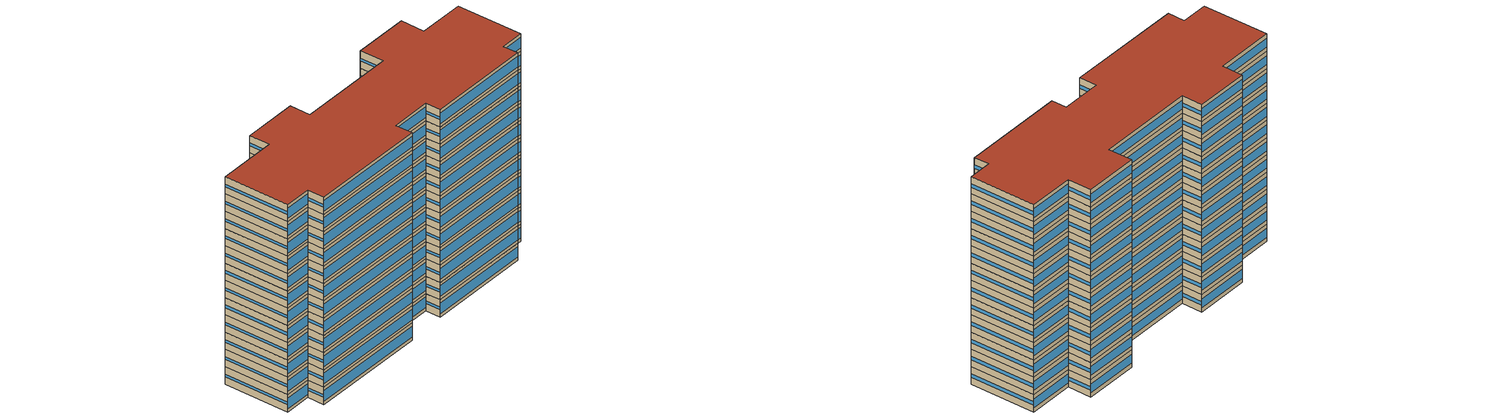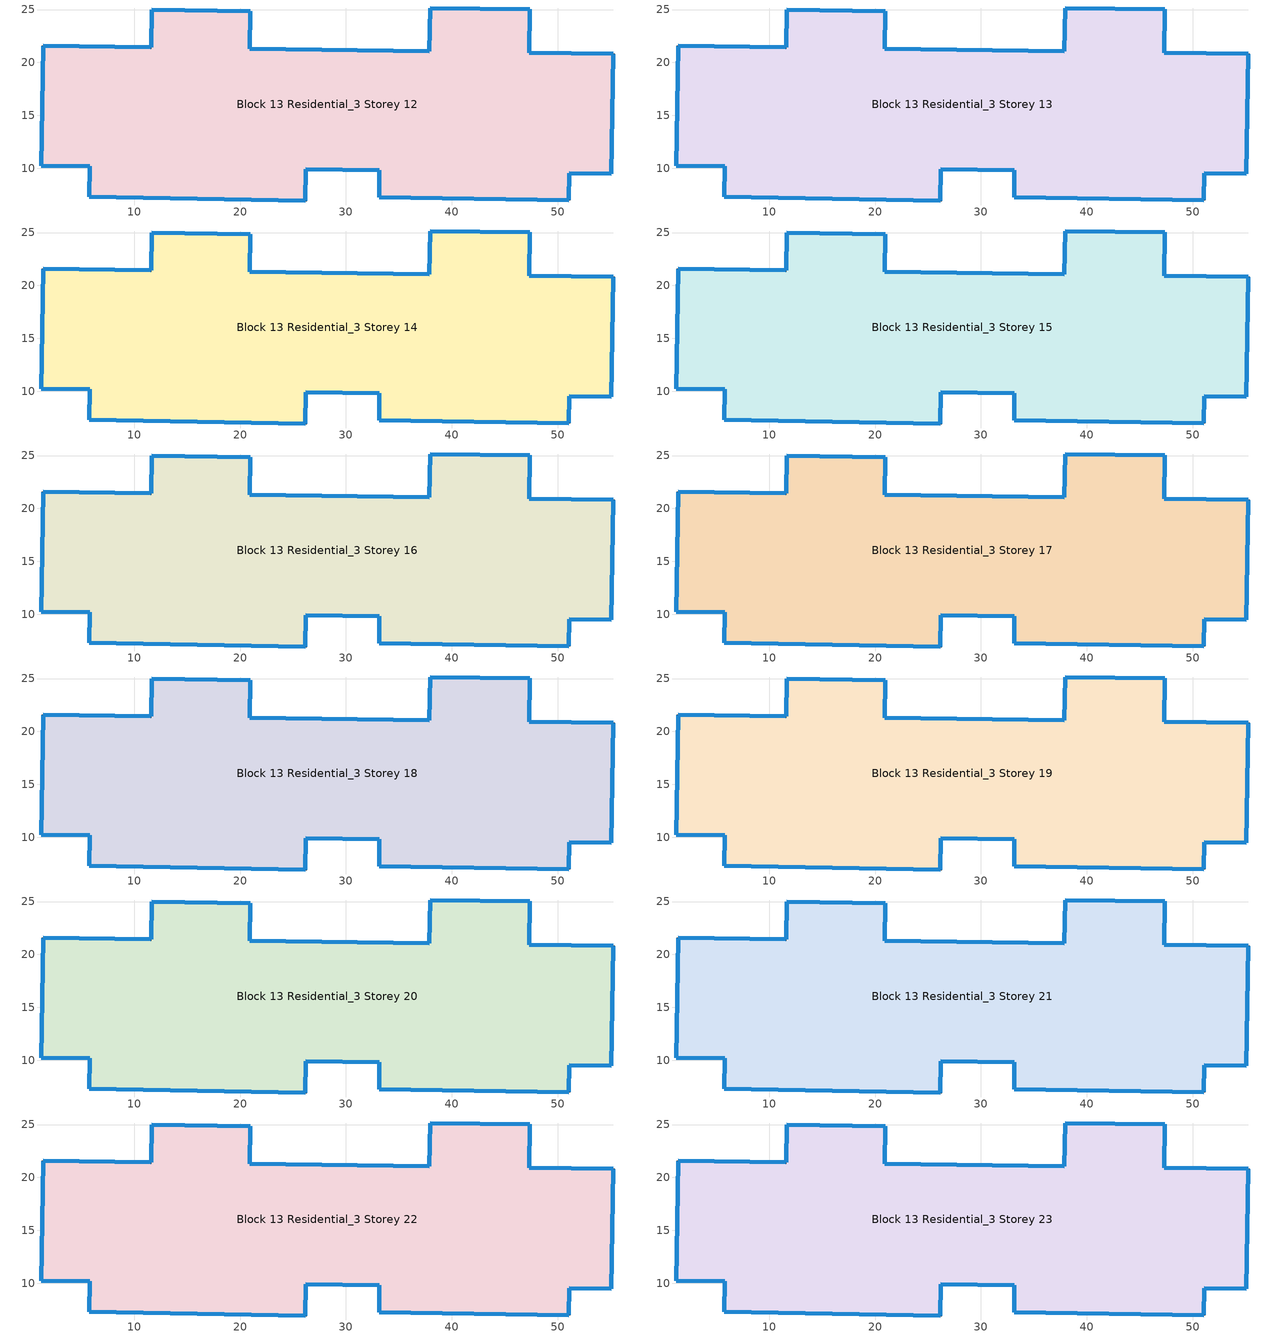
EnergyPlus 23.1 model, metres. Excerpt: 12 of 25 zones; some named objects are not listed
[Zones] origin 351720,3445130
Block 13 Residential_3 Storey 12
 floor outside (Project Floor): 55.26,20.8 55.1,9.5 51.09,9.55 51.06,7 33.13,7.26 33.17,9.8 26.21,9.9 26.16,6.91 5.76,7.31 5.8,10.19 1.22,10.25 1.38,21.56 11.58,21.42 11.63,24.96 20.98,24.83 20.93,21.29 37.9,21.05 37.96,25.15 47.4,25.02 47.34,20.91 z36
 wall outside (Project Wall): 1.22,10.25 5.8,10.19 5.76,7.31 26.16,6.91 26.21,9.9 33.17,9.8 33.13,7.26 51.06,7 51.09,9.55 55.1,9.5 55.26,20.8 47.34,20.91 47.4,25.02 37.96,25.15 37.9,21.05 20.93,21.29 20.98,24.83 11.63,24.96 11.58,21.42 1.38,21.56 1.22,10.25 z36:39
 window (Residential_south_window_construction): 1.23,10.25 5.8,10.19 / 5.77,7.31 26.15,6.91 / 26.21,9.9 33.16,9.81 / 33.14,7.26 51.05,7 / 51.09,9.55 55.09,9.5 z36.6:38.4
 window (Residential_west_window_construction): 5.8,10.19 5.76,7.31 / 33.17,9.8 33.13,7.26 / 37.96,25.15 37.9,21.05 / 11.63,24.96 11.58,21.42 / 1.38,21.55 1.22,10.26 z37.27:37.73
 window (Residential_east_window_construction): 26.16,6.91 26.21,9.9 / 51.06,7.01 51.09,9.55 / 55.1,9.5 55.26,20.8 / 47.34,20.92 47.4,25.01 / 20.93,21.29 20.98,24.83 z37.2:37.8
 window (Residential_north_window_construction): 55.25,20.8 47.35,20.91 / 47.39,25.02 37.96,25.15 / 37.89,21.05 20.94,21.29 / 20.97,24.83 11.64,24.96 / 11.58,21.42 1.39,21.56 z36.75:38.25
 roof outside (Project Ceiling): 55.1,9.5 55.26,20.8 47.34,20.91 47.4,25.02 37.96,25.15 37.9,21.05 20.93,21.29 20.98,24.83 11.63,24.96 11.58,21.42 1.38,21.56 1.22,10.25 5.8,10.19 5.76,7.31 26.16,6.91 26.21,9.9 33.17,9.8 33.13,7.26 51.06,7 51.09,9.55 z39
Block 13 Residential_3 Storey 13
 floor outside (Project Floor): 55.26,20.8 55.1,9.5 51.09,9.55 51.06,7 33.13,7.26 33.17,9.8 26.21,9.9 26.16,6.91 5.76,7.31 5.8,10.19 1.22,10.25 1.38,21.56 11.58,21.42 11.63,24.96 20.98,24.83 20.93,21.29 37.9,21.05 37.96,25.15 47.4,25.02 47.34,20.91 z39
 wall outside (Project Wall): 1.22,10.25 5.8,10.19 5.76,7.31 26.16,6.91 26.21,9.9 33.17,9.8 33.13,7.26 51.06,7 51.09,9.55 55.1,9.5 55.26,20.8 47.34,20.91 47.4,25.02 37.96,25.15 37.9,21.05 20.93,21.29 20.98,24.83 11.63,24.96 11.58,21.42 1.38,21.56 1.22,10.25 z39:42
 window (Residential_south_window_construction): 1.23,10.25 5.8,10.19 / 5.77,7.31 26.15,6.91 / 26.21,9.9 33.16,9.81 / 33.14,7.26 51.05,7 / 51.09,9.55 55.09,9.5 z39.6:41.4
 window (Residential_west_window_construction): 5.8,10.19 5.76,7.31 / 33.17,9.8 33.13,7.26 / 37.96,25.15 37.9,21.05 / 11.63,24.96 11.58,21.42 / 1.38,21.55 1.22,10.26 z40.27:40.73
 window (Residential_east_window_construction): 26.16,6.91 26.21,9.9 / 51.06,7.01 51.09,9.55 / 55.1,9.5 55.26,20.8 / 47.34,20.92 47.4,25.01 / 20.93,21.29 20.98,24.83 z40.2:40.8
 window (Residential_north_window_construction): 55.25,20.8 47.35,20.91 / 47.39,25.02 37.96,25.15 / 37.89,21.05 20.94,21.29 / 20.97,24.83 11.64,24.96 / 11.58,21.42 1.39,21.56 z39.75:41.25
 roof outside (Project Ceiling): 55.1,9.5 55.26,20.8 47.34,20.91 47.4,25.02 37.96,25.15 37.9,21.05 20.93,21.29 20.98,24.83 11.63,24.96 11.58,21.42 1.38,21.56 1.22,10.25 5.8,10.19 5.76,7.31 26.16,6.91 26.21,9.9 33.17,9.8 33.13,7.26 51.06,7 51.09,9.55 z42
Block 13 Residential_3 Storey 14
 floor outside (Project Floor): 55.26,20.8 55.1,9.5 51.09,9.55 51.06,7 33.13,7.26 33.17,9.8 26.21,9.9 26.16,6.91 5.76,7.31 5.8,10.19 1.22,10.25 1.38,21.56 11.58,21.42 11.63,24.96 20.98,24.83 20.93,21.29 37.9,21.05 37.96,25.15 47.4,25.02 47.34,20.91 z42
 wall outside (Project Wall): 1.22,10.25 5.8,10.19 5.76,7.31 26.16,6.91 26.21,9.9 33.17,9.8 33.13,7.26 51.06,7 51.09,9.55 55.1,9.5 55.26,20.8 47.34,20.91 47.4,25.02 37.96,25.15 37.9,21.05 20.93,21.29 20.98,24.83 11.63,24.96 11.58,21.42 1.38,21.56 1.22,10.25 z42:45
 window (Residential_south_window_construction): 1.23,10.25 5.8,10.19 / 5.77,7.31 26.15,6.91 / 26.21,9.9 33.16,9.81 / 33.14,7.26 51.05,7 / 51.09,9.55 55.09,9.5 z42.6:44.4
 window (Residential_west_window_construction): 5.8,10.19 5.76,7.31 / 33.17,9.8 33.13,7.26 / 37.96,25.15 37.9,21.05 / 11.63,24.96 11.58,21.42 / 1.38,21.55 1.22,10.26 z43.27:43.73
 window (Residential_east_window_construction): 26.16,6.91 26.21,9.9 / 51.06,7.01 51.09,9.55 / 55.1,9.5 55.26,20.8 / 47.34,20.92 47.4,25.01 / 20.93,21.29 20.98,24.83 z43.2:43.8
 window (Residential_north_window_construction): 55.25,20.8 47.35,20.91 / 47.39,25.02 37.96,25.15 / 37.89,21.05 20.94,21.29 / 20.97,24.83 11.64,24.96 / 11.58,21.42 1.39,21.56 z42.75:44.25
 roof outside (Project Ceiling): 55.1,9.5 55.26,20.8 47.34,20.91 47.4,25.02 37.96,25.15 37.9,21.05 20.93,21.29 20.98,24.83 11.63,24.96 11.58,21.42 1.38,21.56 1.22,10.25 5.8,10.19 5.76,7.31 26.16,6.91 26.21,9.9 33.17,9.8 33.13,7.26 51.06,7 51.09,9.55 z45
Block 13 Residential_3 Storey 15
 floor outside (Project Floor): 55.26,20.8 55.1,9.5 51.09,9.55 51.06,7 33.13,7.26 33.17,9.8 26.21,9.9 26.16,6.91 5.76,7.31 5.8,10.19 1.22,10.25 1.38,21.56 11.58,21.42 11.63,24.96 20.98,24.83 20.93,21.29 37.9,21.05 37.96,25.15 47.4,25.02 47.34,20.91 z45
 wall outside (Project Wall): 1.22,10.25 5.8,10.19 5.76,7.31 26.16,6.91 26.21,9.9 33.17,9.8 33.13,7.26 51.06,7 51.09,9.55 55.1,9.5 55.26,20.8 47.34,20.91 47.4,25.02 37.96,25.15 37.9,21.05 20.93,21.29 20.98,24.83 11.63,24.96 11.58,21.42 1.38,21.56 1.22,10.25 z45:48
 window (Residential_south_window_construction): 1.23,10.25 5.8,10.19 / 5.77,7.31 26.15,6.91 / 26.21,9.9 33.16,9.81 / 33.14,7.26 51.05,7 / 51.09,9.55 55.09,9.5 z45.6:47.4
 window (Residential_west_window_construction): 5.8,10.19 5.76,7.31 / 33.17,9.8 33.13,7.26 / 37.96,25.15 37.9,21.05 / 11.63,24.96 11.58,21.42 / 1.38,21.55 1.22,10.26 z46.27:46.73
 window (Residential_east_window_construction): 26.16,6.91 26.21,9.9 / 51.06,7.01 51.09,9.55 / 55.1,9.5 55.26,20.8 / 47.34,20.92 47.4,25.01 / 20.93,21.29 20.98,24.83 z46.2:46.8
 window (Residential_north_window_construction): 55.25,20.8 47.35,20.91 / 47.39,25.02 37.96,25.15 / 37.89,21.05 20.94,21.29 / 20.97,24.83 11.64,24.96 / 11.58,21.42 1.39,21.56 z45.75:47.25
 roof outside (Project Ceiling): 55.1,9.5 55.26,20.8 47.34,20.91 47.4,25.02 37.96,25.15 37.9,21.05 20.93,21.29 20.98,24.83 11.63,24.96 11.58,21.42 1.38,21.56 1.22,10.25 5.8,10.19 5.76,7.31 26.16,6.91 26.21,9.9 33.17,9.8 33.13,7.26 51.06,7 51.09,9.55 z48
Block 13 Residential_3 Storey 16
 floor outside (Project Floor): 55.26,20.8 55.1,9.5 51.09,9.55 51.06,7 33.13,7.26 33.17,9.8 26.21,9.9 26.16,6.91 5.76,7.31 5.8,10.19 1.22,10.25 1.38,21.56 11.58,21.42 11.63,24.96 20.98,24.83 20.93,21.29 37.9,21.05 37.96,25.15 47.4,25.02 47.34,20.91 z48
 wall outside (Project Wall): 1.22,10.25 5.8,10.19 5.76,7.31 26.16,6.91 26.21,9.9 33.17,9.8 33.13,7.26 51.06,7 51.09,9.55 55.1,9.5 55.26,20.8 47.34,20.91 47.4,25.02 37.96,25.15 37.9,21.05 20.93,21.29 20.98,24.83 11.63,24.96 11.58,21.42 1.38,21.56 1.22,10.25 z48:51
 window (Residential_south_window_construction): 1.23,10.25 5.8,10.19 / 5.77,7.31 26.15,6.91 / 26.21,9.9 33.16,9.81 / 33.14,7.26 51.05,7 / 51.09,9.55 55.09,9.5 z48.6:50.4
 window (Residential_west_window_construction): 5.8,10.19 5.76,7.31 / 33.17,9.8 33.13,7.26 / 37.96,25.15 37.9,21.05 / 11.63,24.96 11.58,21.42 / 1.38,21.55 1.22,10.26 z49.27:49.73
 window (Residential_east_window_construction): 26.16,6.91 26.21,9.9 / 51.06,7.01 51.09,9.55 / 55.1,9.5 55.26,20.8 / 47.34,20.92 47.4,25.01 / 20.93,21.29 20.98,24.83 z49.2:49.8
 window (Residential_north_window_construction): 55.25,20.8 47.35,20.91 / 47.39,25.02 37.96,25.15 / 37.89,21.05 20.94,21.29 / 20.97,24.83 11.64,24.96 / 11.58,21.42 1.39,21.56 z48.75:50.25
 roof outside (Project Ceiling): 55.1,9.5 55.26,20.8 47.34,20.91 47.4,25.02 37.96,25.15 37.9,21.05 20.93,21.29 20.98,24.83 11.63,24.96 11.58,21.42 1.38,21.56 1.22,10.25 5.8,10.19 5.76,7.31 26.16,6.91 26.21,9.9 33.17,9.8 33.13,7.26 51.06,7 51.09,9.55 z51
Block 13 Residential_3 Storey 17
 floor outside (Project Floor): 55.26,20.8 55.1,9.5 51.09,9.55 51.06,7 33.13,7.26 33.17,9.8 26.21,9.9 26.16,6.91 5.76,7.31 5.8,10.19 1.22,10.25 1.38,21.56 11.58,21.42 11.63,24.96 20.98,24.83 20.93,21.29 37.9,21.05 37.96,25.15 47.4,25.02 47.34,20.91 z51
 wall outside (Project Wall): 1.22,10.25 5.8,10.19 5.76,7.31 26.16,6.91 26.21,9.9 33.17,9.8 33.13,7.26 51.06,7 51.09,9.55 55.1,9.5 55.26,20.8 47.34,20.91 47.4,25.02 37.96,25.15 37.9,21.05 20.93,21.29 20.98,24.83 11.63,24.96 11.58,21.42 1.38,21.56 1.22,10.25 z51:54
 window (Residential_south_window_construction): 1.23,10.25 5.8,10.19 / 5.77,7.31 26.15,6.91 / 26.21,9.9 33.16,9.81 / 33.14,7.26 51.05,7 / 51.09,9.55 55.09,9.5 z51.6:53.4
 window (Residential_west_window_construction): 5.8,10.19 5.76,7.31 / 33.17,9.8 33.13,7.26 / 37.96,25.15 37.9,21.05 / 11.63,24.96 11.58,21.42 / 1.38,21.55 1.22,10.26 z52.27:52.73
 window (Residential_east_window_construction): 26.16,6.91 26.21,9.9 / 51.06,7.01 51.09,9.55 / 55.1,9.5 55.26,20.8 / 47.34,20.92 47.4,25.01 / 20.93,21.29 20.98,24.83 z52.2:52.8
 window (Residential_north_window_construction): 55.25,20.8 47.35,20.91 / 47.39,25.02 37.96,25.15 / 37.89,21.05 20.94,21.29 / 20.97,24.83 11.64,24.96 / 11.58,21.42 1.39,21.56 z51.75:53.25
 roof outside (Project Ceiling): 55.1,9.5 55.26,20.8 47.34,20.91 47.4,25.02 37.96,25.15 37.9,21.05 20.93,21.29 20.98,24.83 11.63,24.96 11.58,21.42 1.38,21.56 1.22,10.25 5.8,10.19 5.76,7.31 26.16,6.91 26.21,9.9 33.17,9.8 33.13,7.26 51.06,7 51.09,9.55 z54
Block 13 Residential_3 Storey 18
 floor outside (Project Floor): 55.26,20.8 55.1,9.5 51.09,9.55 51.06,7 33.13,7.26 33.17,9.8 26.21,9.9 26.16,6.91 5.76,7.31 5.8,10.19 1.22,10.25 1.38,21.56 11.58,21.42 11.63,24.96 20.98,24.83 20.93,21.29 37.9,21.05 37.96,25.15 47.4,25.02 47.34,20.91 z54
 wall outside (Project Wall): 1.22,10.25 5.8,10.19 5.76,7.31 26.16,6.91 26.21,9.9 33.17,9.8 33.13,7.26 51.06,7 51.09,9.55 55.1,9.5 55.26,20.8 47.34,20.91 47.4,25.02 37.96,25.15 37.9,21.05 20.93,21.29 20.98,24.83 11.63,24.96 11.58,21.42 1.38,21.56 1.22,10.25 z54:57
 window (Residential_south_window_construction): 1.23,10.25 5.8,10.19 / 5.77,7.31 26.15,6.91 / 26.21,9.9 33.16,9.81 / 33.14,7.26 51.05,7 / 51.09,9.55 55.09,9.5 z54.6:56.4
 window (Residential_west_window_construction): 5.8,10.19 5.76,7.31 / 33.17,9.8 33.13,7.26 / 37.96,25.15 37.9,21.05 / 11.63,24.96 11.58,21.42 / 1.38,21.55 1.22,10.26 z55.27:55.73
 window (Residential_east_window_construction): 26.16,6.91 26.21,9.9 / 51.06,7.01 51.09,9.55 / 55.1,9.5 55.26,20.8 / 47.34,20.92 47.4,25.01 / 20.93,21.29 20.98,24.83 z55.2:55.8
 window (Residential_north_window_construction): 55.25,20.8 47.35,20.91 / 47.39,25.02 37.96,25.15 / 37.89,21.05 20.94,21.29 / 20.97,24.83 11.64,24.96 / 11.58,21.42 1.39,21.56 z54.75:56.25
 roof outside (Project Ceiling): 55.1,9.5 55.26,20.8 47.34,20.91 47.4,25.02 37.96,25.15 37.9,21.05 20.93,21.29 20.98,24.83 11.63,24.96 11.58,21.42 1.38,21.56 1.22,10.25 5.8,10.19 5.76,7.31 26.16,6.91 26.21,9.9 33.17,9.8 33.13,7.26 51.06,7 51.09,9.55 z57
Block 13 Residential_3 Storey 19
 floor outside (Project Floor): 55.26,20.8 55.1,9.5 51.09,9.55 51.06,7 33.13,7.26 33.17,9.8 26.21,9.9 26.16,6.91 5.76,7.31 5.8,10.19 1.22,10.25 1.38,21.56 11.58,21.42 11.63,24.96 20.98,24.83 20.93,21.29 37.9,21.05 37.96,25.15 47.4,25.02 47.34,20.91 z57
 wall outside (Project Wall): 1.22,10.25 5.8,10.19 5.76,7.31 26.16,6.91 26.21,9.9 33.17,9.8 33.13,7.26 51.06,7 51.09,9.55 55.1,9.5 55.26,20.8 47.34,20.91 47.4,25.02 37.96,25.15 37.9,21.05 20.93,21.29 20.98,24.83 11.63,24.96 11.58,21.42 1.38,21.56 1.22,10.25 z57:60
 window (Residential_south_window_construction): 1.23,10.25 5.8,10.19 / 5.77,7.31 26.15,6.91 / 26.21,9.9 33.16,9.81 / 33.14,7.26 51.05,7 / 51.09,9.55 55.09,9.5 z57.6:59.4
 window (Residential_west_window_construction): 5.8,10.19 5.76,7.31 / 33.17,9.8 33.13,7.26 / 37.96,25.15 37.9,21.05 / 11.63,24.96 11.58,21.42 / 1.38,21.55 1.22,10.26 z58.27:58.73
 window (Residential_east_window_construction): 26.16,6.91 26.21,9.9 / 51.06,7.01 51.09,9.55 / 55.1,9.5 55.26,20.8 / 47.34,20.92 47.4,25.01 / 20.93,21.29 20.98,24.83 z58.2:58.8
 window (Residential_north_window_construction): 55.25,20.8 47.35,20.91 / 47.39,25.02 37.96,25.15 / 37.89,21.05 20.94,21.29 / 20.97,24.83 11.64,24.96 / 11.58,21.42 1.39,21.56 z57.75:59.25
 roof outside (Project Ceiling): 55.1,9.5 55.26,20.8 47.34,20.91 47.4,25.02 37.96,25.15 37.9,21.05 20.93,21.29 20.98,24.83 11.63,24.96 11.58,21.42 1.38,21.56 1.22,10.25 5.8,10.19 5.76,7.31 26.16,6.91 26.21,9.9 33.17,9.8 33.13,7.26 51.06,7 51.09,9.55 z60
Block 13 Residential_3 Storey 20
 floor outside (Project Floor): 55.26,20.8 55.1,9.5 51.09,9.55 51.06,7 33.13,7.26 33.17,9.8 26.21,9.9 26.16,6.91 5.76,7.31 5.8,10.19 1.22,10.25 1.38,21.56 11.58,21.42 11.63,24.96 20.98,24.83 20.93,21.29 37.9,21.05 37.96,25.15 47.4,25.02 47.34,20.91 z60
 wall outside (Project Wall): 1.22,10.25 5.8,10.19 5.76,7.31 26.16,6.91 26.21,9.9 33.17,9.8 33.13,7.26 51.06,7 51.09,9.55 55.1,9.5 55.26,20.8 47.34,20.91 47.4,25.02 37.96,25.15 37.9,21.05 20.93,21.29 20.98,24.83 11.63,24.96 11.58,21.42 1.38,21.56 1.22,10.25 z60:63
 window (Residential_south_window_construction): 1.23,10.25 5.8,10.19 / 5.77,7.31 26.15,6.91 / 26.21,9.9 33.16,9.81 / 33.14,7.26 51.05,7 / 51.09,9.55 55.09,9.5 z60.6:62.4
 window (Residential_west_window_construction): 5.8,10.19 5.76,7.31 / 33.17,9.8 33.13,7.26 / 37.96,25.15 37.9,21.05 / 11.63,24.96 11.58,21.42 / 1.38,21.55 1.22,10.26 z61.27:61.73
 window (Residential_east_window_construction): 26.16,6.91 26.21,9.9 / 51.06,7.01 51.09,9.55 / 55.1,9.5 55.26,20.8 / 47.34,20.92 47.4,25.01 / 20.93,21.29 20.98,24.83 z61.2:61.8
 window (Residential_north_window_construction): 55.25,20.8 47.35,20.91 / 47.39,25.02 37.96,25.15 / 37.89,21.05 20.94,21.29 / 20.97,24.83 11.64,24.96 / 11.58,21.42 1.39,21.56 z60.75:62.25
 roof outside (Project Ceiling): 55.1,9.5 55.26,20.8 47.34,20.91 47.4,25.02 37.96,25.15 37.9,21.05 20.93,21.29 20.98,24.83 11.63,24.96 11.58,21.42 1.38,21.56 1.22,10.25 5.8,10.19 5.76,7.31 26.16,6.91 26.21,9.9 33.17,9.8 33.13,7.26 51.06,7 51.09,9.55 z63
Block 13 Residential_3 Storey 21
 floor outside (Project Floor): 55.26,20.8 55.1,9.5 51.09,9.55 51.06,7 33.13,7.26 33.17,9.8 26.21,9.9 26.16,6.91 5.76,7.31 5.8,10.19 1.22,10.25 1.38,21.56 11.58,21.42 11.63,24.96 20.98,24.83 20.93,21.29 37.9,21.05 37.96,25.15 47.4,25.02 47.34,20.91 z63
 wall outside (Project Wall): 1.22,10.25 5.8,10.19 5.76,7.31 26.16,6.91 26.21,9.9 33.17,9.8 33.13,7.26 51.06,7 51.09,9.55 55.1,9.5 55.26,20.8 47.34,20.91 47.4,25.02 37.96,25.15 37.9,21.05 20.93,21.29 20.98,24.83 11.63,24.96 11.58,21.42 1.38,21.56 1.22,10.25 z63:66
 window (Residential_south_window_construction): 1.23,10.25 5.8,10.19 / 5.77,7.31 26.15,6.91 / 26.21,9.9 33.16,9.81 / 33.14,7.26 51.05,7 / 51.09,9.55 55.09,9.5 z63.6:65.4
 window (Residential_west_window_construction): 5.8,10.19 5.76,7.31 / 33.17,9.8 33.13,7.26 / 37.96,25.15 37.9,21.05 / 11.63,24.96 11.58,21.42 / 1.38,21.55 1.22,10.26 z64.28:64.72
 window (Residential_east_window_construction): 26.16,6.91 26.21,9.9 / 51.06,7.01 51.09,9.55 / 55.1,9.5 55.26,20.8 / 47.34,20.92 47.4,25.01 / 20.93,21.29 20.98,24.83 z64.2:64.8
 window (Residential_north_window_construction): 55.25,20.8 47.35,20.91 / 47.39,25.02 37.96,25.15 / 37.89,21.05 20.94,21.29 / 20.97,24.83 11.64,24.96 / 11.58,21.42 1.39,21.56 z63.75:65.25
 roof outside (Project Ceiling): 55.1,9.5 55.26,20.8 47.34,20.91 47.4,25.02 37.96,25.15 37.9,21.05 20.93,21.29 20.98,24.83 11.63,24.96 11.58,21.42 1.38,21.56 1.22,10.25 5.8,10.19 5.76,7.31 26.16,6.91 26.21,9.9 33.17,9.8 33.13,7.26 51.06,7 51.09,9.55 z66
Block 13 Residential_3 Storey 22
 floor outside (Project Floor): 55.26,20.8 55.1,9.5 51.09,9.55 51.06,7 33.13,7.26 33.17,9.8 26.21,9.9 26.16,6.91 5.76,7.31 5.8,10.19 1.22,10.25 1.38,21.56 11.58,21.42 11.63,24.96 20.98,24.83 20.93,21.29 37.9,21.05 37.96,25.15 47.4,25.02 47.34,20.91 z66
 wall outside (Project Wall): 1.22,10.25 5.8,10.19 5.76,7.31 26.16,6.91 26.21,9.9 33.17,9.8 33.13,7.26 51.06,7 51.09,9.55 55.1,9.5 55.26,20.8 47.34,20.91 47.4,25.02 37.96,25.15 37.9,21.05 20.93,21.29 20.98,24.83 11.63,24.96 11.58,21.42 1.38,21.56 1.22,10.25 z66:69
 window (Residential_south_window_construction): 1.23,10.25 5.8,10.19 / 5.77,7.31 26.15,6.91 / 26.21,9.9 33.16,9.81 / 33.14,7.26 51.05,7 / 51.09,9.55 55.09,9.5 z66.6:68.4
 window (Residential_west_window_construction): 5.8,10.19 5.76,7.31 / 33.17,9.8 33.13,7.26 / 37.96,25.15 37.9,21.05 / 11.63,24.96 11.58,21.42 / 1.38,21.55 1.22,10.26 z67.28:67.72
 window (Residential_east_window_construction): 26.16,6.91 26.21,9.9 / 51.06,7.01 51.09,9.55 / 55.1,9.5 55.26,20.8 / 47.34,20.92 47.4,25.01 / 20.93,21.29 20.98,24.83 z67.2:67.8
 window (Residential_north_window_construction): 55.25,20.8 47.35,20.91 / 47.39,25.02 37.96,25.15 / 37.89,21.05 20.94,21.29 / 20.97,24.83 11.64,24.96 / 11.58,21.42 1.39,21.56 z66.75:68.25
 roof outside (Project Ceiling): 55.1,9.5 55.26,20.8 47.34,20.91 47.4,25.02 37.96,25.15 37.9,21.05 20.93,21.29 20.98,24.83 11.63,24.96 11.58,21.42 1.38,21.56 1.22,10.25 5.8,10.19 5.76,7.31 26.16,6.91 26.21,9.9 33.17,9.8 33.13,7.26 51.06,7 51.09,9.55 z69
Block 13 Residential_3 Storey 23
 floor outside (Project Floor): 55.26,20.8 55.1,9.5 51.09,9.55 51.06,7 33.13,7.26 33.17,9.8 26.21,9.9 26.16,6.91 5.76,7.31 5.8,10.19 1.22,10.25 1.38,21.56 11.58,21.42 11.63,24.96 20.98,24.83 20.93,21.29 37.9,21.05 37.96,25.15 47.4,25.02 47.34,20.91 z69
 wall outside (Project Wall): 1.22,10.25 5.8,10.19 5.76,7.31 26.16,6.91 26.21,9.9 33.17,9.8 33.13,7.26 51.06,7 51.09,9.55 55.1,9.5 55.26,20.8 47.34,20.91 47.4,25.02 37.96,25.15 37.9,21.05 20.93,21.29 20.98,24.83 11.63,24.96 11.58,21.42 1.38,21.56 1.22,10.25 z69:72
 window (Residential_south_window_construction): 1.23,10.25 5.8,10.19 / 5.77,7.31 26.15,6.91 / 26.21,9.9 33.16,9.81 / 33.14,7.26 51.05,7 / 51.09,9.55 55.09,9.5 z69.6:71.4
 window (Residential_west_window_construction): 5.8,10.19 5.76,7.31 / 33.17,9.8 33.13,7.26 / 37.96,25.15 37.9,21.05 / 11.63,24.96 11.58,21.42 / 1.38,21.55 1.22,10.26 z70.28:70.72
 window (Residential_east_window_construction): 26.16,6.91 26.21,9.9 / 51.06,7.01 51.09,9.55 / 55.1,9.5 55.26,20.8 / 47.34,20.92 47.4,25.01 / 20.93,21.29 20.98,24.83 z70.2:70.8
 window (Residential_north_window_construction): 55.25,20.8 47.35,20.91 / 47.39,25.02 37.96,25.15 / 37.89,21.05 20.94,21.29 / 20.97,24.83 11.64,24.96 / 11.58,21.42 1.39,21.56 z69.75:71.25
 roof outside (Project Ceiling): 55.1,9.5 55.26,20.8 47.34,20.91 47.4,25.02 37.96,25.15 37.9,21.05 20.93,21.29 20.98,24.83 11.63,24.96 11.58,21.42 1.38,21.56 1.22,10.25 5.8,10.19 5.76,7.31 26.16,6.91 26.21,9.9 33.17,9.8 33.13,7.26 51.06,7 51.09,9.55 z72
[Building]
Building_1: North Axis=0; Terrain=City; Loads Convergence Tolerance Value=0.04; Temperature Convergence Tolerance Value=0.4; Solar Distribution=FullExterior; Maximum Number of Warmup Days=25; Minimum Number of Warmup Days=6
[Site:Location]
CHN Design_Conditions: Latitude=30; Longitude=114; Time Zone=8; Elevation=12
[SIZINGPERIOD:DESIGNDAY] Day of Month=21; DryBulb Temperature Range Modifier Type=DefaultMultipliers; Humidity Condition Type=Wetbulb; Barometric Pressure=101181; Rain Indicator=No; Snow Indicator=No; Daylight Saving Time Indicator=No; Sky Clearness=0; Begin Environment Reset Mode=FullResetAtBeginEnvironment
Name | Month | Day Type | Maximum DryBulb Temperature | Daily DryBulb Temperature Range | Wetbulb or DewPoint at Maximum DryBulb | Wind Speed | Wind Direction | Solar Model Indicator | ASHRAE Clear Sky Optical Depth for Beam Irradiance taub | ASHRAE Clear Sky Optical Depth for Diffuse Irradiance taud
Ann Htg 99.6% Condns DB | 1 | WinterDesignDay | -10 | 0 | -4.8 | 1 | 340 | ASHRAEClearSky | 0 | 0
Ann Clg .4% Condns DB=>MWB | 7 | SummerDesignDay | 40 | 6.6 | 27.1 | 3.5 | 220 | ASHRAETau | 0.781 | 1.413
[MATERIAL]
DefaultMaterial: Roughness=Rough; Thickness=0.1; Conductivity=0.1; Density=1000; Specific Heat=1000; Thermal Absorptance=0.9; Solar Absorptance=0.7; Visible Absorptance=0.7
[WINDOWMATERIAL:SIMPLEGLAZINGSYSTEM] UFactor=1.5; Solar Heat Gain Coefficient=0.4; Visible Transmittance=0.6
Residential_east_window; Residential_south_window; Residential_west_window; Residential_north_window
[CONSTRUCTION]
Project Wall; Project Floor; Project Ceiling: DefaultMaterial
Residential_east_window_construction: Residential_east_window
Residential_south_window_construction: Residential_south_window
Residential_west_window_construction: Residential_west_window
Residential_north_window_construction: Residential_north_window
[SPACE] Ceiling Height=autocalculate; Volume=autocalculate; Floor Area=autocalculate; Space Type=Residential
Name | Zone
Block 13 Residential_3 Storey 12_space | Block 13 Residential_3 Storey 12
Block 13 Residential_3 Storey 13_space | Block 13 Residential_3 Storey 13
Block 13 Residential_3 Storey 14_space | Block 13 Residential_3 Storey 14
Block 13 Residential_3 Storey 15_space | Block 13 Residential_3 Storey 15
Block 13 Residential_3 Storey 16_space | Block 13 Residential_3 Storey 16
Block 13 Residential_3 Storey 17_space | Block 13 Residential_3 Storey 17
Block 13 Residential_3 Storey 18_space | Block 13 Residential_3 Storey 18
Block 13 Residential_3 Storey 19_space | Block 13 Residential_3 Storey 19
Block 13 Residential_3 Storey 20_space | Block 13 Residential_3 Storey 20
Block 13 Residential_3 Storey 21_space | Block 13 Residential_3 Storey 21
Block 13 Residential_3 Storey 22_space | Block 13 Residential_3 Storey 22
Block 13 Residential_3 Storey 23_space | Block 13 Residential_3 Storey 23
[SPACELIST]
Residential: Block 13 Residential_3 Storey 0_space, Block 13 Residential_3 Storey 1_space, Block 13 Residential_3 Storey 2_space, Block 13 Residential_3 Storey 3_space, Block 13 Residential_3 Storey 4_space, Block 13 Residential_3 Storey 5_space, Block 13 Residential_3 Storey 6_space, Block 13 Residential_3 Storey 7_space, Block 13 Residential_3 Storey 8_space, Block 13 Residential_3 Storey 9_space, Block 13 Residential_3 Storey 10_space, Block 13 Residential_3 Storey 11_space, Block 13 Residential_3 Storey 12_space, Block 13 Residential_3 Storey 13_space, Block 13 Residential_3 Storey 14_space, Block 13 Residential_3 Storey 15_space, Block 13 Residential_3 Storey 16_space, Block 13 Residential_3 Storey 17_space, Block 13 Residential_3 Storey 18_space, Block 13 Residential_3 Storey 19_space, Block 13 Residential_3 Storey 20_space, Block 13 Residential_3 Storey 21_space, Block 13 Residential_3 Storey 22_space, Block 13 Residential_3 Storey 23_space, Block 13 Residential_3 Storey 24_space
[ZONE] Type=1; Multiplier=1; Ceiling Height=autocalculate; Volume=autocalculate; Floor Area=autocalculate; Part of Total Floor Area=Yes
Block 13 Residential_3 Storey 12; Block 13 Residential_3 Storey 13; Block 13 Residential_3 Storey 14; Block 13 Residential_3 Storey 15; Block 13 Residential_3 Storey 16; Block 13 Residential_3 Storey 17; Block 13 Residential_3 Storey 18; Block 13 Residential_3 Storey 19; Block 13 Residential_3 Storey 20; Block 13 Residential_3 Storey 21; Block 13 Residential_3 Storey 22; Block 13 Residential_3 Storey 23
[PEOPLE]
People_for_residential: Zone or ZoneList or Space or SpaceList=Residential; Number of People Schedule=SeasonalSchedule_Schedule_residential_people; Number of People Calculation Method=People/Area; People per Floor Area=0.04; Fraction Radiant=0.3; Sensible Heat Fraction=autocalculate; Activity Level Schedule=SeasonalSchedule_Schedule_residential_activity; Carbon Dioxide Generation Rate=3.82e-08; Enable ASHRAE 55 Comfort Warnings=No; Mean Radiant Temperature Calculation Type=ZoneAveraged; Clothing Insulation Calculation Method=ClothingInsulationSchedule; Cold Stress Temperature Threshold=15.56; Heat Stress Temperature Threshold=30
[LIGHTS]
Light_for_residential: Zone or ZoneList or Space or SpaceList=Residential; Schedule=SeasonalSchedule_residential_lighting; Design Level Calculation Method=Watts/Area; Watts per Zone Floor Area=5; Return Air Fraction=0; Fraction Radiant=0.32; Fraction Visible=0.25; Fraction Replaceable=1; EndUse Subcategory=General; Return Air Fraction Calculated from Plenum Temperature=No; Return Air Fraction Function of Plenum Temperature Coefficient 1=0; Return Air Fraction Function of Plenum Temperature Coefficient 2=0
[ELECTRICEQUIPMENT]
Equipment_for_residential: Zone or ZoneList or Space or SpaceList=Residential; Schedule=SeasonalSchedule_Schedule_residential_equipment; Design Level Calculation Method=Watts/Area; Watts per Zone Floor Area=3.8; Fraction Latent=0; Fraction Radiant=0; Fraction Lost=0; EndUse Subcategory=Electric Equipment
[DAYLIGHTING:CONTROLS] Illuminance Setpoint at Reference Point 1=300
Name | Zone or Space | Glare Calculation Daylighting Reference Point | Daylighting Reference Point 1
Dlight_Block 13 Residential_3 Storey 12 | Block 13 Residential_3 Storey 12 | Rpoint_Block 13 Residential_3 Storey 12 | Rpoint_Block 13 Residential_3 Storey 12
Dlight_Block 13 Residential_3 Storey 13 | Block 13 Residential_3 Storey 13 | Rpoint_Block 13 Residential_3 Storey 13 | Rpoint_Block 13 Residential_3 Storey 13
Dlight_Block 13 Residential_3 Storey 14 | Block 13 Residential_3 Storey 14 | Rpoint_Block 13 Residential_3 Storey 14 | Rpoint_Block 13 Residential_3 Storey 14
Dlight_Block 13 Residential_3 Storey 15 | Block 13 Residential_3 Storey 15 | Rpoint_Block 13 Residential_3 Storey 15 | Rpoint_Block 13 Residential_3 Storey 15
Dlight_Block 13 Residential_3 Storey 16 | Block 13 Residential_3 Storey 16 | Rpoint_Block 13 Residential_3 Storey 16 | Rpoint_Block 13 Residential_3 Storey 16
Dlight_Block 13 Residential_3 Storey 17 | Block 13 Residential_3 Storey 17 | Rpoint_Block 13 Residential_3 Storey 17 | Rpoint_Block 13 Residential_3 Storey 17
Dlight_Block 13 Residential_3 Storey 18 | Block 13 Residential_3 Storey 18 | Rpoint_Block 13 Residential_3 Storey 18 | Rpoint_Block 13 Residential_3 Storey 18
Dlight_Block 13 Residential_3 Storey 19 | Block 13 Residential_3 Storey 19 | Rpoint_Block 13 Residential_3 Storey 19 | Rpoint_Block 13 Residential_3 Storey 19
Dlight_Block 13 Residential_3 Storey 20 | Block 13 Residential_3 Storey 20 | Rpoint_Block 13 Residential_3 Storey 20 | Rpoint_Block 13 Residential_3 Storey 20
Dlight_Block 13 Residential_3 Storey 21 | Block 13 Residential_3 Storey 21 | Rpoint_Block 13 Residential_3 Storey 21 | Rpoint_Block 13 Residential_3 Storey 21
Dlight_Block 13 Residential_3 Storey 22 | Block 13 Residential_3 Storey 22 | Rpoint_Block 13 Residential_3 Storey 22 | Rpoint_Block 13 Residential_3 Storey 22
Dlight_Block 13 Residential_3 Storey 23 | Block 13 Residential_3 Storey 23 | Rpoint_Block 13 Residential_3 Storey 23 | Rpoint_Block 13 Residential_3 Storey 23
[HVACTEMPLATE:ZONE:IDEALLOADSAIRSYSTEM] Template Thermostat=Thermostat_for_residential; Maximum Heating Supply Air Temperature=50; Minimum Cooling Supply Air Temperature=13; Maximum Heating Supply Air Humidity Ratio=0.0156; Minimum Cooling Supply Air Humidity Ratio=0.0077; Heating Limit=NoLimit; Cooling Limit=NoLimit; Dehumidification Control Type=ConstantSensibleHeatRatio; Cooling Sensible Heat Ratio=0.7; Dehumidification Setpoint=60; Humidification Control Type=None; Humidification Setpoint=30; Outdoor Air Method=DetailedSpecification; Outdoor Air Flow Rate per Person=0.00944; Outdoor Air Flow Rate per Zone Floor Area=0; Outdoor Air Flow Rate per Zone=0; Design Specification Outdoor Air Object=Ventilation_for_residential; Demand Controlled Ventilation Type=None; Outdoor Air Economizer Type=NoEconomizer; Heat Recovery Type=None; Sensible Heat Recovery Effectiveness=0.7; Latent Heat Recovery Effectiveness=0.65
Block 13 Residential_3 Storey 12; Block 13 Residential_3 Storey 13; Block 13 Residential_3 Storey 14; Block 13 Residential_3 Storey 15; Block 13 Residential_3 Storey 16; Block 13 Residential_3 Storey 17; Block 13 Residential_3 Storey 18; Block 13 Residential_3 Storey 19; Block 13 Residential_3 Storey 20; Block 13 Residential_3 Storey 21; Block 13 Residential_3 Storey 22; Block 13 Residential_3 Storey 23
[DESIGNSPECIFICATION:OUTDOORAIR]
Ventilation_for_residential: Outdoor Air Method=Flow/Person; Outdoor Air Flow per Person=0.00833333; Outdoor Air Flow per Zone Floor Area=0; Outdoor Air Flow per Zone=0; Outdoor Air Flow Air Changes per Hour=0
[SCHEDULE:DAY:HOURLY]
Schedule_residential_lighting_weekday_hourly; Schedule_residential_lighting_holiday_hourly: 0.1, 0.1, 0.1, 0.1, 0.1, 0.8, 0.5, 0, 0, 0, 0, 0, 0, 0, 0, 0, 0, 0, 1, 1, 1, 1, 0.1, 0.1
Schedule_residential_equipment_weekday_hourly: 0.2, 0.2, 0.2, 0.2, 0.2, 0.2, 0.8, 0.8, 0.6, 0.6, 0.8, 0.8, 0.8, 0.5, 0.5, 0.5, 0.6, 0.9, 0.9, 0.9, 0.9, 0.9, 0.2, 0.2
Schedule_residential_equipment_holiday_hourly: 0.2, 0.2, 0.2, 0.2, 0.2, 0.2, 0.75, 1, 0.5, 0.3, 0.5, 0.8, 0.5, 0.25, 0.25, 0.25, 0.25, 0.5, 0.9, 0.8, 0.75, 0.5, 0.2, 0.2
Schedule_residential_people_weekday_hourly: 1, 1, 1, 1, 1, 1, 0.5, 0.5, 0, 0, 0, 0, 0, 0, 0, 0, 0, 0, 0, 0, 0.5, 1, 1, 1
Schedule_residential_people_holiday_hourly: 0.5, 0.5, 0.5, 0.5, 0.5, 0.5, 0.5, 0.5, 0.5, 0.5, 0.5, 0.5, 0.5, 0.5, 0.5, 0.5, 0.5, 0.5, 0.5, 0.5, 0.5, 0.5, 0.5, 0.5
Schedule_residential_activity_weekday_hourly; Schedule_residential_activity_holiday_hourly: 108, 108, 108, 108, 108, 108, 108, 108, 108, 108, 108, 108, 108, 108, 108, 108, 108, 108, 108, 108, 108, 108, 108, 108
[SCHEDULE:WEEK:DAILY]
Schedule_residential_lighting_weekly: Schedule_residential_lighting_holiday_hourly, Schedule_residential_lighting_weekday_hourly, Schedule_residential_lighting_weekday_hourly, Schedule_residential_lighting_weekday_hourly, Schedule_residential_lighting_weekday_hourly, Schedule_residential_lighting_weekday_hourly, Schedule_residential_lighting_holiday_hourly, Schedule_residential_lighting_holiday_hourly, Schedule_residential_lighting_weekday_hourly, Schedule_residential_lighting_weekday_hourly, Schedule_residential_lighting_holiday_hourly, Schedule_residential_lighting_holiday_hourly
Schedule_residential_equipment_weekly: Schedule_residential_equipment_holiday_hourly, Schedule_residential_equipment_weekday_hourly, Schedule_residential_equipment_weekday_hourly, Schedule_residential_equipment_weekday_hourly, Schedule_residential_equipment_weekday_hourly, Schedule_residential_equipment_weekday_hourly, Schedule_residential_equipment_holiday_hourly, Schedule_residential_equipment_holiday_hourly, Schedule_residential_equipment_weekday_hourly, Schedule_residential_equipment_weekday_hourly, Schedule_residential_equipment_holiday_hourly, Schedule_residential_equipment_holiday_hourly
Schedule_residential_people_weekly: Schedule_residential_people_holiday_hourly, Schedule_residential_people_weekday_hourly, Schedule_residential_people_weekday_hourly, Schedule_residential_people_weekday_hourly, Schedule_residential_people_weekday_hourly, Schedule_residential_people_weekday_hourly, Schedule_residential_people_holiday_hourly, Schedule_residential_people_holiday_hourly, Schedule_residential_people_weekday_hourly, Schedule_residential_people_weekday_hourly, Schedule_residential_people_holiday_hourly, Schedule_residential_people_holiday_hourly
Schedule_residential_activity_weekly: Schedule_residential_activity_holiday_hourly, Schedule_residential_activity_weekday_hourly, Schedule_residential_activity_weekday_hourly, Schedule_residential_activity_weekday_hourly, Schedule_residential_activity_weekday_hourly, Schedule_residential_activity_weekday_hourly, Schedule_residential_activity_holiday_hourly, Schedule_residential_activity_holiday_hourly, Schedule_residential_activity_weekday_hourly, Schedule_residential_activity_weekday_hourly, Schedule_residential_activity_holiday_hourly, Schedule_residential_activity_holiday_hourly
[SCHEDULE:YEAR]
SeasonalSchedule_residential_lighting: Schedule_residential_lighting_weekly, 1, 1, 12, 31
SeasonalSchedule_Schedule_residential_equipment: Schedule_residential_equipment_weekly, 1, 1, 12, 31
SeasonalSchedule_Schedule_residential_people: Schedule_residential_people_weekly, 1, 1, 12, 31
SeasonalSchedule_Schedule_residential_activity: Schedule_residential_activity_weekly, 1, 1, 12, 31
